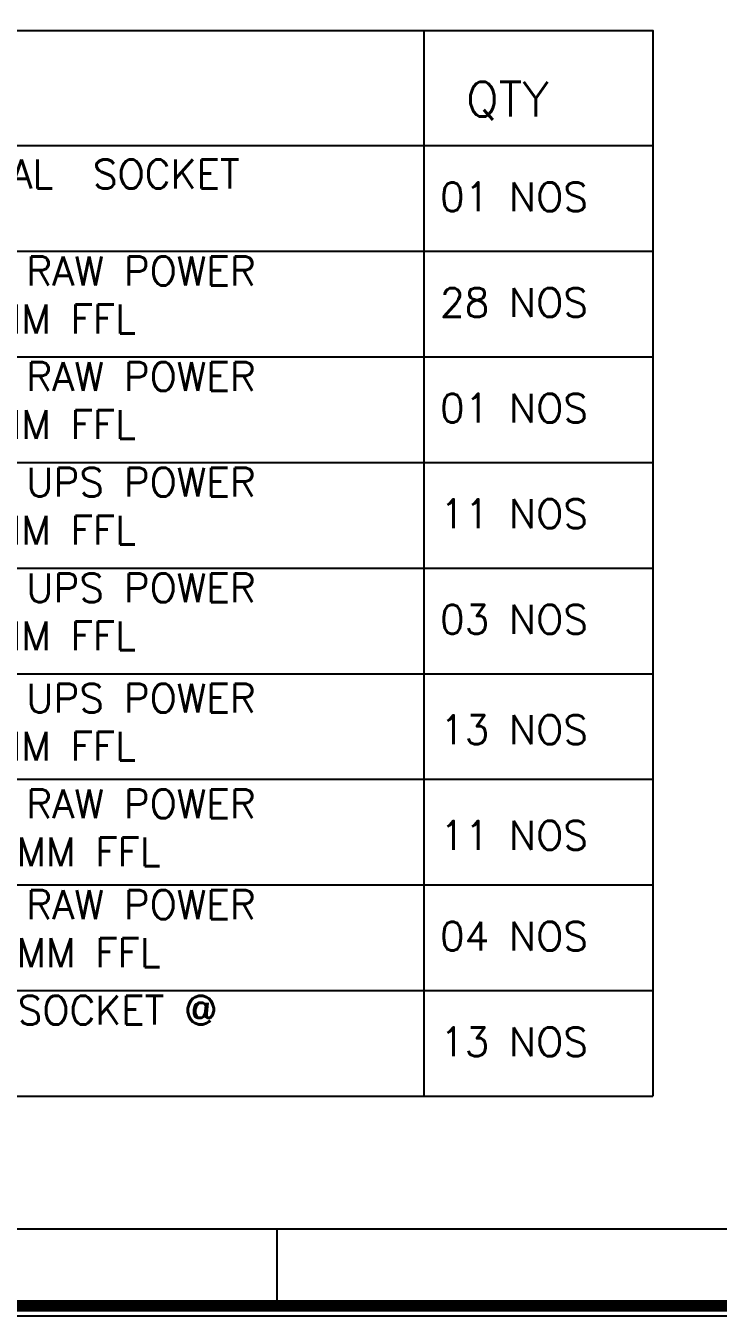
# Model space of a CAD drawing. Header units: millimetres. Extents: x 1327414 to 2124380, y -346496 to -91575.
# Drawn here: x 1665075 to 1668083, y -218163 to -212562 of the extents above; entities that cross this region are included whole.
import ezdxf

# ---------------------------------------------------------------- set-up
doc = ezdxf.new("R2010")
doc.units = ezdxf.units.MM
doc.header["$LTSCALE"] = 600
doc.header["$MEASUREMENT"] = 0
doc.linetypes.add('ACAD_ISO04W100', pattern=[30, 24, -3, 0, -3])
doc.linetypes.add('CONTINU', pattern=[0])
doc.layers.add('AREA', color=193, linetype='Continuous', plot=False)
doc.layers.add('axes', color=40, linetype='ACAD_ISO04W100', lineweight=25)
doc.layers.add('ELE-LIGHTING WIRRING', color=7, linetype='Continuous')
doc.layers.add('TITLE', color=7, linetype='Continuous')
doc.styles.add('ROMANS', font='romans.shx')

# ---------------------------------------------------------------- blocks, each defined once
blk = doc.blocks.new('A$C66962185')
at = {"layer": 'TITLE'}
blk.add_line((360.7044688029871, -141176.0335827269), (2.142495829925183, -141176.0335827269), dxfattribs=at)
at = {"layer": 'TITLE', "color": 0}
blk.add_line((272.211741158233, -141178.3291139239), (272.211741158233, -141176.0335827269), dxfattribs=at)
at = {"layer": 'TITLE', "color": 7, "const_width": 0.3550222037433294}
blk.add_lwpolyline([(363, -140928.3645569619), (363, -141178.3291139239), (0, -141178.3291139239), (0, -140928.3645569619)], close=True, dxfattribs=at)

msp = doc.modelspace()

# ---------------------------------------------------------------- linework, layer by layer
at = {"layer": 'AREA'}
for points in [[(1626747.408279523, -181916.0400007403), (1679344.112301964, -181916.0400007403), (1679344.112301964, -218162.5549147001), (1626747.408279523, -218162.5549147001)], [(1626792.408279523, -181961.0400007403), (1679299.112301964, -181961.0400007403), (1679299.112301964, -218117.5549147001), (1626792.408279523, -218117.5549147001)]]:
    msp.add_lwpolyline(points, close=True, dxfattribs=at)
at = {"layer": 'axes', "color": 7, "linetype": 'CONTINU'}
for p, q in [((1666804.773150439, -212582.198656097), (1666804.773150437, -217207.3720620532)), ((1661569.837510366, -213081.8051841649), (1667799.10347373, -213081.8051841649)), ((1661569.837510366, -213540.2015039303), (1667799.10347373, -213540.2015039303)), ((1661569.837510366, -213998.5978236957), (1667799.10347373, -213998.5978236957)), ((1661569.837510366, -214456.994143461), (1667799.10347373, -214456.994143461)), ((1661569.837510366, -214915.3904632264), (1667799.10347373, -214915.3904632264)), ((1661569.837510366, -215373.7867829918), (1667799.10347373, -215373.7867829918)), ((1661569.837510366, -215832.1831027571), (1667799.10347373, -215832.1831027571)), ((1661569.837510366, -216290.5794225225), (1667799.10347373, -216290.5794225225)), ((1661569.837510366, -216748.9757422878), (1667799.10347373, -216748.9757422878)), ((1661569.837510366, -217207.3720620532), (1667799.10347373, -217207.3720620532))]:
    msp.add_line(p, q, dxfattribs=at)
msp.add_lwpolyline([(1661569.837510366, -217207.3720620532), (1661569.837510366, -212582.198656097), (1667799.10347373, -212582.198656097), (1667799.10347373, -217207.3720620532)], dxfattribs=at)

# ---------------------------------------------------------------- block references
at = {"layer": 'TITLE', "xscale": 144.6465675549349, "yscale": 144.6465665108379, "zscale": 144.6465669265092}
msp.add_blockref('A$C66962185', (1626792.408279523, 20202843.01715146), dxfattribs=at)

# ---------------------------------------------------------------- texts
at = {"layer": 'ELE-LIGHTING WIRRING', "color": 7, "linetype": 'CONTINU', "attachment_point": 1, "style": 'ROMANS'}
for s, insert, char_height, width in [('{\\C256;QTY}', (1666987.680897238, -212805.3356174006), 150, 383.9574033417739), ('32A 3PH INDUSTRIAL  SOCKET \\P@ HT300MM FFL ', (1663448.763013917, -213142.5760183925), 125, 4249.694610447623), ('{\\C256;01 NOS\\P}', (1666874.237767388, -213241.7033590575), 125, 930.3434583204798), ('2 NOS 6/16A(6M) RAW POWER \\PSOCKET @ HT900MM FFL ', (1663448.763013917, -213563.1932766971), 125, 4249.694610447623), ('{\\C256;28 NOS\\P}', (1666874.237767387, -213700.0996788228), 125, 930.3434583204798), ('3 NOS 6/16A(8M) RAW POWER \\PSOCKET @ HT900MM FFL ', (1663448.763013916, -214021.5895964625), 125, 4249.694610447623), ('{\\C256;01 NOS\\P}', (1666874.237767387, -214158.4959985882), 125, 930.3434583204798), ('2 NOS 6/16A(6M) UPS POWER \\PSOCKET @ HT900MM FFL ', (1663448.763013916, -214479.9859162278), 125, 4249.694610447623), ('{\\C256;11 NOS\\P}', (1666874.237767387, -214616.8923183536), 125, 930.3434583204798), ('3 NOS 6/16A(8M) UPS POWER \\PSOCKET @ HT900MM FFL ', (1663448.763013916, -214938.3822359932), 125, 4249.694610447623), ('{\\C256;03 NOS\\P}', (1666874.237767387, -215075.2886381189), 125, 930.3434583204798), ('2 NOS 6/16A(6M) UPS POWER \\PSOCKET @ HT900MM FFL ', (1663448.763013915, -215417.3836599099), 125, 4249.694610447623), ('{\\C256;13 NOS\\P}', (1666874.237767386, -215554.2900620356), 125, 930.3434583204798), ('2 NOS 6/16A(6M) RAW POWER \\PSOCKET @ HT1050MM FFL ', (1663448.763013916, -215875.7799796752), 125, 4249.694610447623), ('{\\C256;11 NOS\\P}', (1666874.237767386, -216012.6863818009), 125, 930.3434583204798), ('2 NOS 6/16A(6M) RAW POWER \\PSOCKET @ HT1200MM FFL ', (1663448.763013917, -216313.5711952893), 125, 4249.694610447623), ('{\\C256;04 NOS\\P}', (1666874.237767387, -216450.477597415), 125, 930.3434583204798), ('1 NOS 6A(3M) AC SOCKET @ \\PHT1200MM FFL ', (1663448.763013917, -216771.9675150547), 125, 4249.694610447623), ('{\\C256;13 NOS\\P}', (1666874.237767386, -216908.8739171804), 125, 930.3434583204798)]:
    msp.add_mtext(s, dxfattribs=dict(at, insert=insert, char_height=char_height, width=width))

doc.saveas('drawing.dxf')
